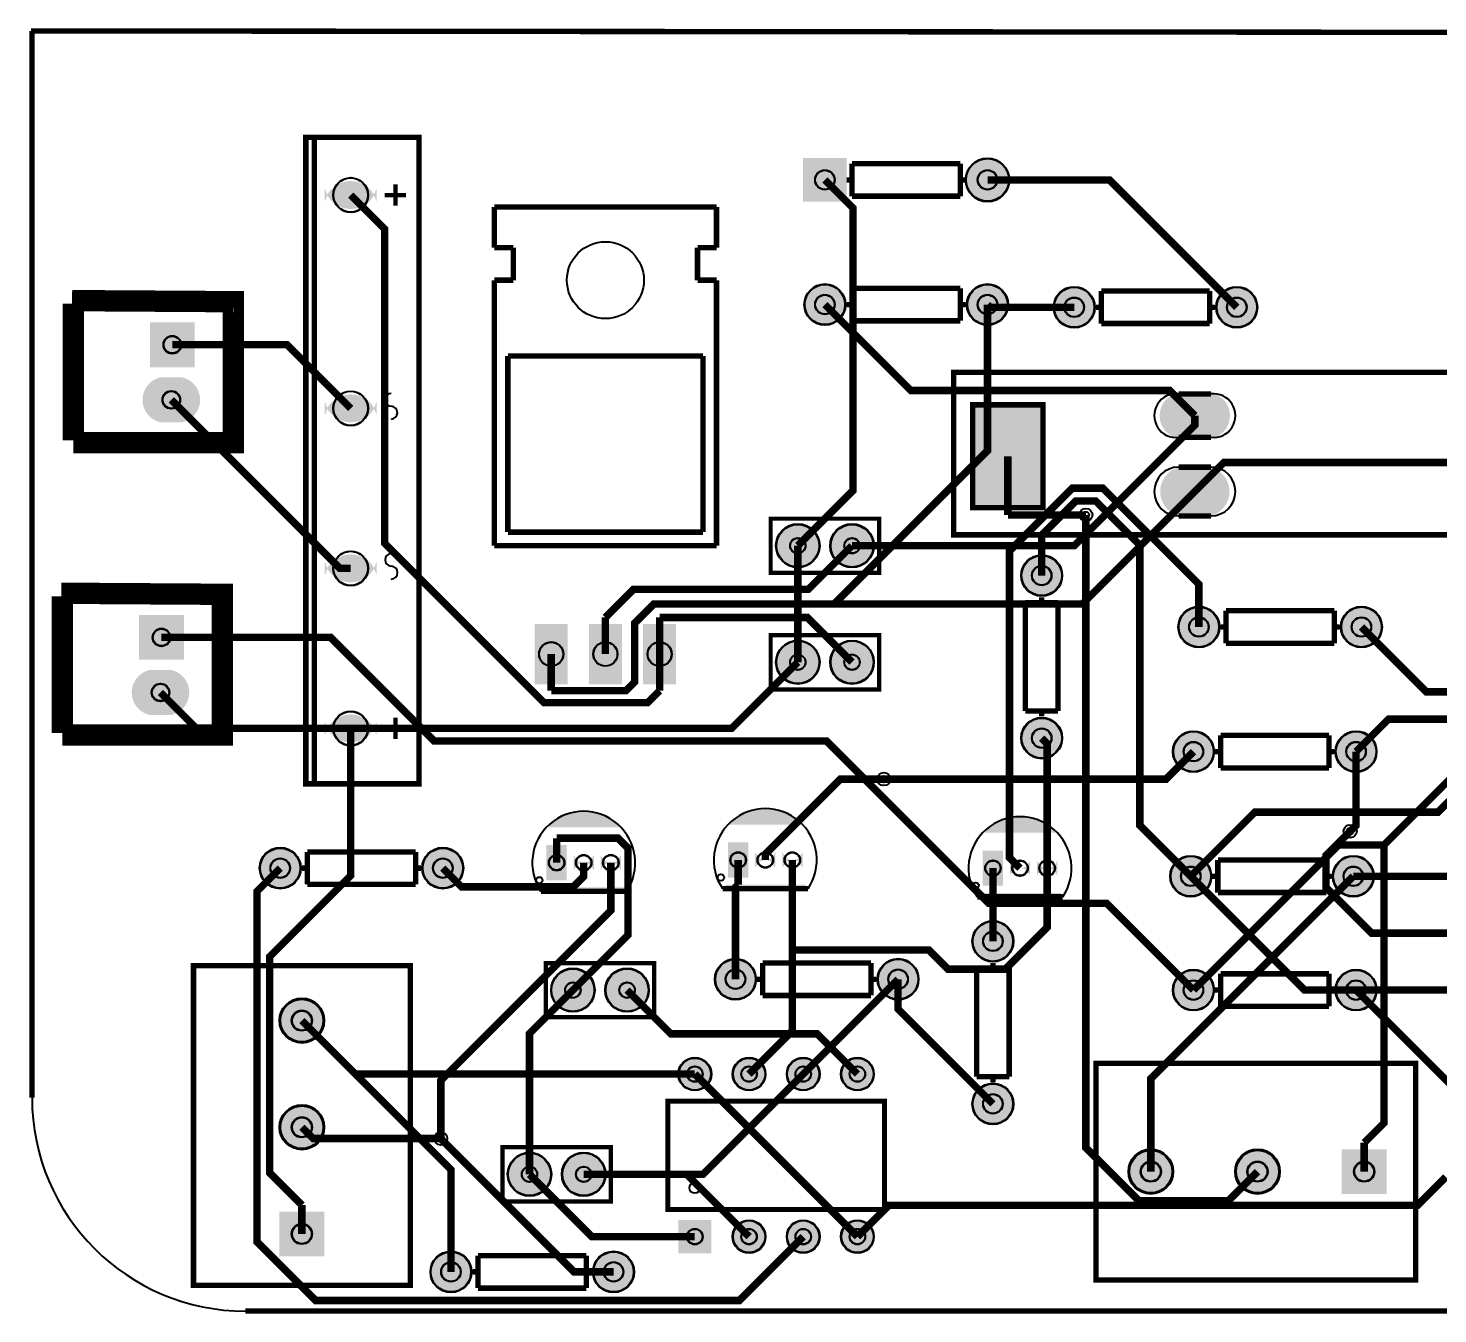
# Model space of a CAD drawing. Header units: millimetres. Extents: x -43 to 82, y -20 to 40.
# Drawn here: x -43.2 to 22.9, y -20.1 to 40.1 of the extents above; entities that cross this region are included whole.
import ezdxf

# ---------------------------------------------------------------- set-up
doc = ezdxf.new("R2010")
doc.units = ezdxf.units.MM
for name, color, linetype, true_color in [('BoardOutLine', 7, 'Continuous', 0xff00ff), ('BottomLayer', 7, 'Continuous', 0x0000ff), ('BottomSolderMaskLayer', 7, 'Continuous', 0xaa00ff), ('Document', 7, 'Continuous', 0xffffff), ('Hole', 7, 'Continuous', 0x222222), ('Multi-Layer', 7, 'Continuous', 0xc0c0c0), ('TopLayer', 7, 'Continuous', 0xff0000), ('TopPasteMaskLayer', 7, 'Continuous', 0x808080), ('TopSilkLayer', 7, 'Continuous', 0xffcc00), ('TopSolderMaskLayer', 7, 'Continuous', 0x800080)]:
    doc.layers.add(name, color=color, linetype=linetype, true_color=true_color)

msp = doc.modelspace()

# ---------------------------------------------------------------- hatches: boundary and pattern name
at = {"layer": 'BottomSolderMaskLayer'}
for points in [[(-4.817, 31.995), (-6.867, 31.995), (-6.867, 34.045), (-4.817, 34.045)], [(0.753, 33.02, 1), (2.803, 33.02, 1)], [(-26.842, 32.618, -0.785398), (-29.292, 32.618), (-29.292, 32.006, -0.785398), (-26.842, 32.006)], [(-6.807, 27.178, 1), (-4.877, 27.178, 1)], [(0.813, 27.178, 1), (2.743, 27.178, 1)], [(4.877, 27.051, 1), (6.807, 27.051, 1)], [(12.497, 27.051, 1), (14.427, 27.051, 1)], [(-35.375, 26.344), (-35.375, 24.243), (-37.477, 24.243), (-37.477, 26.344)], [(-35.947, 23.763, -0.785398), (-35.947, 21.662), (-36.997, 21.662, -0.785398), (-36.997, 23.763)], [(-26.842, 22.618, -0.785398), (-29.292, 22.618), (-29.292, 22.006, -0.785398), (-26.842, 22.006)], [(-8.137, 15.875, 1), (-6.087, 15.875, 1)], [(-5.597, 15.875, 1), (-3.547, 15.875, 1)], [(-26.842, 15.118, -0.785398), (-29.292, 15.118), (-29.292, 14.506, -0.785398), (-26.842, 14.506)], [(3.353, 14.478, 1), (5.283, 14.478, 1)], [(-35.883, 12.628), (-35.883, 10.527), (-37.985, 10.527), (-37.985, 12.628)], [(10.719, 12.065, 1), (12.649, 12.065, 1)], [(18.339, 12.065, 1), (20.269, 12.065, 1)], [(-19.441, 9.384), (-19.441, 12.206), (-17.897, 12.206), (-17.897, 9.384)], [(-16.901, 9.384), (-16.901, 12.206), (-15.357, 12.206), (-15.357, 9.384)], [(-14.361, 9.384), (-14.361, 12.206), (-12.817, 12.206), (-12.817, 9.384)], [(-8.137, 10.414, 1), (-6.087, 10.414, 1)], [(-5.597, 10.414, 1), (-3.547, 10.414, 1)], [(-36.455, 10.047, -0.785398), (-36.455, 7.946), (-37.505, 7.946, -0.785398), (-37.505, 10.047)], [(-26.842, 7.618, -0.785398), (-29.292, 7.618), (-29.292, 7.006, -0.785398), (-26.842, 7.006)], [(3.353, 6.858, 1), (5.283, 6.858, 1)], [(10.465, 6.223, 1), (12.395, 6.223, 1)], [(18.085, 6.223, 1), (20.015, 6.223, 1)], [(-32.334, 0.762, 1), (-30.404, 0.762, 1)], [(-24.714, 0.762, 1), (-22.784, 0.762, 1)], [(-18.89, 1.841), (-17.94, 1.841), (-17.94, 0.191), (-18.89, 0.191)], [(-16.67, 1.377, -0.785398), (-17.62, 1.377), (-17.62, 0.655, -0.785398), (-16.67, 0.655)], [(-15.4, 1.377, -0.785398), (-16.35, 1.377), (-16.35, 0.655, -0.785398), (-15.4, 0.655)], [(-10.381, 1.968), (-9.431, 1.968), (-9.431, 0.318), (-10.381, 0.318)], [(-8.161, 1.504, -0.785398), (-9.111, 1.504), (-9.111, 0.782, -0.785398), (-8.161, 0.782)], [(-6.891, 1.504, -0.785398), (-7.841, 1.504), (-7.841, 0.782, -0.785398), (-6.891, 0.782)], [(1.557, 1.587), (2.507, 1.587), (2.507, -0.063), (1.557, -0.063)], [(10.338, 0.381, 1), (12.268, 0.381, 1)], [(17.958, 0.381, 1), (19.888, 0.381, 1)], [(3.777, 1.123, -0.785398), (2.827, 1.123), (2.827, 0.401, -0.785398), (3.777, 0.401)], [(5.047, 1.123, -0.785398), (4.097, 1.123), (4.097, 0.401, -0.785398), (5.047, 0.401)], [(1.067, -2.667, 1), (2.997, -2.667, 1)], [(-18.678, -4.953, 1), (-16.628, -4.953, 1)], [(-16.138, -4.953, 1), (-14.088, -4.953, 1)], [(-10.998, -4.445, 1), (-9.068, -4.445, 1)], [(-3.378, -4.445, 1), (-1.448, -4.445, 1)], [(10.465, -4.953, 1), (12.395, -4.953, 1)], [(18.085, -4.953, 1), (20.015, -4.953, 1)], [(-31.404, -6.383, 1), (-29.302, -6.383, 1)], [(-12.713, -8.89, 1), (-11.163, -8.89, 1)], [(-10.173, -8.89, 1), (-8.623, -8.89, 1)], [(-7.633, -8.89, 1), (-6.083, -8.89, 1)], [(-5.093, -8.89, 1), (-3.543, -8.89, 1)], [(1.067, -10.287, 1), (2.997, -10.287, 1)], [(-31.404, -11.383, 1), (-29.302, -11.383, 1)], [(8.38, -13.462, 1), (10.482, -13.462, 1)], [(13.38, -13.462, 1), (15.482, -13.462, 1)], [(18.38, -14.513), (18.38, -12.411), (20.482, -12.411), (20.482, -14.513)], [(-20.71, -13.589, 1), (-18.66, -13.589, 1)], [(-18.17, -13.589, 1), (-16.12, -13.589, 1)], [(-31.404, -15.332), (-29.302, -15.332), (-29.302, -17.434), (-31.404, -17.434)], [(-12.713, -15.735), (-11.163, -15.735), (-11.163, -17.285), (-12.713, -17.285)], [(-10.173, -16.51, 1), (-8.623, -16.51, 1)], [(-7.633, -16.51, 1), (-6.083, -16.51, 1)], [(-5.093, -16.51, 1), (-3.543, -16.51, 1)], [(-24.333, -18.161, 1), (-22.403, -18.161, 1)], [(-16.713, -18.161, 1), (-14.783, -18.161, 1)]]:
    msp.add_hatch(color=256, dxfattribs=at).paths.add_polyline_path(points)
at = {"layer": 'Document'}
for points in [[(-15.345, 2.676), (-15.396, 2.726), (-15.449, 2.774), (-15.503, 2.821), (-15.559, 2.866), (-15.615, 2.91), (-15.673, 2.951), (-15.732, 2.992), (-15.793, 3.03), (-15.854, 3.067), (-15.917, 3.102), (-15.98, 3.135), (-16.044, 3.166), (-16.11, 3.195), (-16.176, 3.222), (-16.243, 3.248), (-16.31, 3.271), (-16.378, 3.293), (-16.447, 3.312), (-16.516, 3.33), (-16.586, 3.345), (-16.656, 3.359), (-16.727, 3.37), (-16.798, 3.379), (-16.869, 3.387), (-16.94, 3.392), (-17.012, 3.395), (-17.083, 3.396), (-17.125, 3.396), (-17.187, 3.396), (-17.258, 3.395), (-17.33, 3.392), (-17.401, 3.387), (-17.472, 3.379), (-17.543, 3.37), (-17.614, 3.359), (-17.684, 3.345), (-17.754, 3.33), (-17.823, 3.312), (-17.892, 3.293), (-17.96, 3.271), (-18.028, 3.248), (-18.094, 3.222), (-18.16, 3.195), (-18.226, 3.166), (-18.29, 3.135), (-18.353, 3.102), (-18.416, 3.067), (-18.477, 3.03), (-18.538, 2.992), (-18.597, 2.951), (-18.655, 2.91), (-18.711, 2.866), (-18.767, 2.821), (-18.821, 2.774), (-18.874, 2.726), (-18.925, 2.676)], [(-6.836, 2.803), (-6.887, 2.853), (-6.94, 2.901), (-6.994, 2.948), (-7.05, 2.993), (-7.106, 3.037), (-7.164, 3.078), (-7.223, 3.119), (-7.284, 3.157), (-7.345, 3.194), (-7.408, 3.229), (-7.471, 3.262), (-7.535, 3.293), (-7.601, 3.322), (-7.667, 3.349), (-7.734, 3.375), (-7.801, 3.398), (-7.869, 3.42), (-7.938, 3.439), (-8.007, 3.457), (-8.077, 3.472), (-8.147, 3.486), (-8.218, 3.497), (-8.289, 3.506), (-8.36, 3.514), (-8.431, 3.519), (-8.503, 3.522), (-8.574, 3.523), (-8.616, 3.523), (-8.678, 3.523), (-8.749, 3.522), (-8.821, 3.519), (-8.892, 3.514), (-8.963, 3.506), (-9.034, 3.497), (-9.105, 3.486), (-9.175, 3.472), (-9.245, 3.457), (-9.314, 3.439), (-9.383, 3.42), (-9.451, 3.398), (-9.519, 3.375), (-9.585, 3.349), (-9.651, 3.322), (-9.717, 3.293), (-9.781, 3.262), (-9.844, 3.229), (-9.907, 3.194), (-9.968, 3.157), (-10.029, 3.119), (-10.088, 3.078), (-10.146, 3.037), (-10.202, 2.993), (-10.258, 2.948), (-10.312, 2.901), (-10.365, 2.853), (-10.416, 2.803)], [(5.102, 2.422), (5.051, 2.472), (4.998, 2.52), (4.944, 2.567), (4.888, 2.612), (4.832, 2.656), (4.774, 2.697), (4.715, 2.738), (4.654, 2.776), (4.593, 2.813), (4.53, 2.848), (4.467, 2.881), (4.403, 2.912), (4.337, 2.941), (4.271, 2.968), (4.205, 2.994), (4.137, 3.017), (4.069, 3.039), (4, 3.058), (3.931, 3.076), (3.861, 3.091), (3.791, 3.105), (3.72, 3.116), (3.649, 3.125), (3.578, 3.133), (3.507, 3.138), (3.435, 3.141), (3.364, 3.142), (3.322, 3.142), (3.26, 3.142), (3.189, 3.141), (3.117, 3.138), (3.046, 3.133), (2.975, 3.125), (2.904, 3.116), (2.833, 3.105), (2.763, 3.091), (2.693, 3.076), (2.624, 3.058), (2.555, 3.039), (2.487, 3.017), (2.419, 2.994), (2.353, 2.968), (2.287, 2.941), (2.221, 2.912), (2.157, 2.881), (2.094, 2.848), (2.031, 2.813), (1.97, 2.776), (1.909, 2.738), (1.85, 2.697), (1.792, 2.656), (1.736, 2.612), (1.68, 2.567), (1.626, 2.52), (1.573, 2.472), (1.522, 2.422)], [(-15.245, -0.144), (-19.005, -0.144), (-19.005, -0.424), (-15.245, -0.424)], [(-6.736, -0.017), (-10.496, -0.017), (-10.496, -0.297), (-6.736, -0.297)], [(5.202, -0.398), (1.442, -0.398), (1.442, -0.678), (5.202, -0.678)]]:
    msp.add_hatch(color=256, dxfattribs=at).paths.add_polyline_path(points)
at = {"layer": 'Multi-Layer'}
for points in [[(-4.842, 32.02), (-6.842, 32.02), (-6.842, 34.02), (-4.842, 34.02)], [(0.778, 33.02, 1), (2.778, 33.02, 1)], [(-26.867, 32.612, -0.785398), (-29.267, 32.612), (-29.267, 32.012, -0.785398), (-26.867, 32.012)], [(-6.782, 27.178, 1), (-4.902, 27.178, 1)], [(0.838, 27.178, 1), (2.718, 27.178, 1)], [(4.902, 27.051, 1), (6.782, 27.051, 1)], [(12.522, 27.051, 1), (14.402, 27.051, 1)], [(-35.426, 26.294), (-35.426, 24.294), (-37.426, 24.294), (-37.426, 26.294)], [(-35.972, 23.713, -0.785398), (-35.972, 21.713), (-36.972, 21.713, -0.785398), (-36.972, 23.713)], [(-26.867, 22.612, -0.785398), (-29.267, 22.612), (-29.267, 22.012, -0.785398), (-26.867, 22.012)], [(-8.112, 15.875, 1), (-6.112, 15.875, 1)], [(-5.572, 15.875, 1), (-3.572, 15.875, 1)], [(-26.867, 15.112, -0.785398), (-29.267, 15.112), (-29.267, 14.512, -0.785398), (-26.867, 14.512)], [(3.378, 14.478, 1), (5.258, 14.478, 1)], [(-35.934, 12.577), (-35.934, 10.577), (-37.934, 10.577), (-37.934, 12.577)], [(10.744, 12.065, 1), (12.624, 12.065, 1)], [(18.364, 12.065, 1), (20.244, 12.065, 1)], [(-19.427, 9.43), (-19.427, 12.16), (-17.911, 12.16), (-17.911, 9.43)], [(-16.887, 9.43), (-16.887, 12.16), (-15.371, 12.16), (-15.371, 9.43)], [(-14.347, 9.43), (-14.347, 12.16), (-12.831, 12.16), (-12.831, 9.43)], [(-8.112, 10.414, 1), (-6.112, 10.414, 1)], [(-5.572, 10.414, 1), (-3.572, 10.414, 1)], [(-36.48, 9.997, -0.785398), (-36.48, 7.997), (-37.48, 7.997, -0.785398), (-37.48, 9.997)], [(-26.867, 7.612, -0.785398), (-29.267, 7.612), (-29.267, 7.012, -0.785398), (-26.867, 7.012)], [(3.378, 6.858, 1), (5.258, 6.858, 1)], [(10.49, 6.223, 1), (12.37, 6.223, 1)], [(18.11, 6.223, 1), (19.99, 6.223, 1)], [(-32.309, 0.762, 1), (-30.429, 0.762, 1)], [(-24.689, 0.762, 1), (-22.809, 0.762, 1)], [(-18.865, 1.816), (-17.965, 1.816), (-17.965, 0.216), (-18.865, 0.216)], [(-16.695, 1.366, -0.785398), (-17.595, 1.366), (-17.595, 0.666, -0.785398), (-16.695, 0.666)], [(-15.425, 1.366, -0.785398), (-16.325, 1.366), (-16.325, 0.666, -0.785398), (-15.425, 0.666)], [(-10.356, 1.943), (-9.456, 1.943), (-9.456, 0.343), (-10.356, 0.343)], [(-8.186, 1.493, -0.785398), (-9.086, 1.493), (-9.086, 0.793, -0.785398), (-8.186, 0.793)], [(-6.916, 1.493, -0.785398), (-7.816, 1.493), (-7.816, 0.793, -0.785398), (-6.916, 0.793)], [(1.582, 1.562), (2.482, 1.562), (2.482, -0.038), (1.582, -0.038)], [(3.752, 1.112, -0.785398), (2.852, 1.112), (2.852, 0.412, -0.785398), (3.752, 0.412)], [(5.022, 1.112, -0.785398), (4.122, 1.112), (4.122, 0.412, -0.785398), (5.022, 0.412)], [(10.363, 0.381, 1), (12.243, 0.381, 1)], [(17.983, 0.381, 1), (19.863, 0.381, 1)], [(1.092, -2.667, 1), (2.972, -2.667, 1)], [(-18.653, -4.953, 1), (-16.653, -4.953, 1)], [(-16.113, -4.953, 1), (-14.113, -4.953, 1)], [(-10.973, -4.445, 1), (-9.093, -4.445, 1)], [(-3.353, -4.445, 1), (-1.473, -4.445, 1)], [(10.49, -4.953, 1), (12.37, -4.953, 1)], [(18.11, -4.953, 1), (19.99, -4.953, 1)], [(-31.353, -6.383, 1), (-29.353, -6.383, 1)], [(-12.688, -8.89, 1), (-11.188, -8.89, 1)], [(-10.148, -8.89, 1), (-8.648, -8.89, 1)], [(-7.608, -8.89, 1), (-6.108, -8.89, 1)], [(-5.068, -8.89, 1), (-3.568, -8.89, 1)], [(1.092, -10.287, 1), (2.972, -10.287, 1)], [(-31.353, -11.383, 1), (-29.353, -11.383, 1)], [(8.431, -13.462, 1), (10.431, -13.462, 1)], [(13.431, -13.462, 1), (15.431, -13.462, 1)], [(18.431, -14.462), (18.431, -12.462), (20.431, -12.462), (20.431, -14.462)], [(-20.685, -13.589, 1), (-18.685, -13.589, 1)], [(-18.145, -13.589, 1), (-16.145, -13.589, 1)], [(-31.353, -15.383), (-29.353, -15.383), (-29.353, -17.383), (-31.353, -17.383)], [(-12.688, -15.76), (-11.188, -15.76), (-11.188, -17.26), (-12.688, -17.26)], [(-10.148, -16.51, 1), (-8.648, -16.51, 1)], [(-7.608, -16.51, 1), (-6.108, -16.51, 1)], [(-5.068, -16.51, 1), (-3.568, -16.51, 1)], [(-24.308, -18.161, 1), (-22.428, -18.161, 1)], [(-16.688, -18.161, 1), (-14.808, -18.161, 1)]]:
    msp.add_hatch(color=256, dxfattribs=at).paths.add_polyline_path(points)
at = {"layer": 'TopLayer'}
for points in [[(1.131, 22.466), (4.331, 22.466), (4.331, 17.666), (1.131, 17.666)], [(10.694, 20.971, -0.785398), (10.694, 22.971), (12.294, 22.971, -0.785398), (12.294, 20.971)], [(10.794, 17.315, -0.785398), (10.794, 19.515), (12.194, 19.515, -0.785398), (12.194, 17.315)]]:
    msp.add_hatch(color=256, dxfattribs=at).paths.add_polyline_path(points)
at = {"layer": 'TopPasteMaskLayer'}
for points in [[(1.131, 22.466), (4.331, 22.466), (4.331, 17.666), (1.131, 17.666)], [(10.694, 20.971, -0.785398), (10.694, 22.971), (12.294, 22.971, -0.785398), (12.294, 20.971)], [(10.794, 17.315, -0.785398), (10.794, 19.515), (12.194, 19.515, -0.785398), (12.194, 17.315)]]:
    msp.add_hatch(color=256, dxfattribs=at).paths.add_polyline_path(points)
at = {"layer": 'TopSolderMaskLayer'}
for points in [[(-4.817, 31.995), (-6.867, 31.995), (-6.867, 34.045), (-4.817, 34.045)], [(0.753, 33.02, 1), (2.803, 33.02, 1)], [(-26.842, 32.618, -0.785398), (-29.292, 32.618), (-29.292, 32.006, -0.785398), (-26.842, 32.006)], [(-6.807, 27.178, 1), (-4.877, 27.178, 1)], [(0.813, 27.178, 1), (2.743, 27.178, 1)], [(4.877, 27.051, 1), (6.807, 27.051, 1)], [(12.497, 27.051, 1), (14.427, 27.051, 1)], [(-35.375, 26.344), (-35.375, 24.243), (-37.477, 24.243), (-37.477, 26.344)], [(-35.947, 23.763, -0.785398), (-35.947, 21.662), (-36.997, 21.662, -0.785398), (-36.997, 23.763)], [(-26.842, 22.618, -0.785398), (-29.292, 22.618), (-29.292, 22.006, -0.785398), (-26.842, 22.006)], [(1.08, 22.517), (4.381, 22.517), (4.381, 17.615), (1.08, 17.615)], [(10.671, 20.92, -0.785398), (10.671, 23.022), (12.316, 23.022, -0.785398), (12.316, 20.92)], [(10.774, 17.264, -0.785398), (10.774, 19.566), (12.213, 19.566, -0.785398), (12.213, 17.264)], [(-8.137, 15.875, 1), (-6.087, 15.875, 1)], [(-5.597, 15.875, 1), (-3.547, 15.875, 1)], [(-26.842, 15.118, -0.785398), (-29.292, 15.118), (-29.292, 14.506, -0.785398), (-26.842, 14.506)], [(3.353, 14.478, 1), (5.283, 14.478, 1)], [(-35.883, 12.628), (-35.883, 10.527), (-37.985, 10.527), (-37.985, 12.628)], [(10.719, 12.065, 1), (12.649, 12.065, 1)], [(18.339, 12.065, 1), (20.269, 12.065, 1)], [(-19.441, 9.384), (-19.441, 12.206), (-17.897, 12.206), (-17.897, 9.384)], [(-16.901, 9.384), (-16.901, 12.206), (-15.357, 12.206), (-15.357, 9.384)], [(-14.361, 9.384), (-14.361, 12.206), (-12.817, 12.206), (-12.817, 9.384)], [(-8.137, 10.414, 1), (-6.087, 10.414, 1)], [(-5.597, 10.414, 1), (-3.547, 10.414, 1)], [(-36.455, 10.047, -0.785398), (-36.455, 7.946), (-37.505, 7.946, -0.785398), (-37.505, 10.047)], [(-26.842, 7.618, -0.785398), (-29.292, 7.618), (-29.292, 7.006, -0.785398), (-26.842, 7.006)], [(3.353, 6.858, 1), (5.283, 6.858, 1)], [(10.465, 6.223, 1), (12.395, 6.223, 1)], [(18.085, 6.223, 1), (20.015, 6.223, 1)], [(-32.334, 0.762, 1), (-30.404, 0.762, 1)], [(-24.714, 0.762, 1), (-22.784, 0.762, 1)], [(-18.89, 1.841), (-17.94, 1.841), (-17.94, 0.191), (-18.89, 0.191)], [(-16.67, 1.377, -0.785398), (-17.62, 1.377), (-17.62, 0.655, -0.785398), (-16.67, 0.655)], [(-15.4, 1.377, -0.785398), (-16.35, 1.377), (-16.35, 0.655, -0.785398), (-15.4, 0.655)], [(-10.381, 1.968), (-9.431, 1.968), (-9.431, 0.318), (-10.381, 0.318)], [(-8.161, 1.504, -0.785398), (-9.111, 1.504), (-9.111, 0.782, -0.785398), (-8.161, 0.782)], [(-6.891, 1.504, -0.785398), (-7.841, 1.504), (-7.841, 0.782, -0.785398), (-6.891, 0.782)], [(1.557, 1.587), (2.507, 1.587), (2.507, -0.063), (1.557, -0.063)], [(10.338, 0.381, 1), (12.268, 0.381, 1)], [(17.958, 0.381, 1), (19.888, 0.381, 1)], [(3.777, 1.123, -0.785398), (2.827, 1.123), (2.827, 0.401, -0.785398), (3.777, 0.401)], [(5.047, 1.123, -0.785398), (4.097, 1.123), (4.097, 0.401, -0.785398), (5.047, 0.401)], [(1.067, -2.667, 1), (2.997, -2.667, 1)], [(-18.678, -4.953, 1), (-16.628, -4.953, 1)], [(-16.138, -4.953, 1), (-14.088, -4.953, 1)], [(-10.998, -4.445, 1), (-9.068, -4.445, 1)], [(-3.378, -4.445, 1), (-1.448, -4.445, 1)], [(10.465, -4.953, 1), (12.395, -4.953, 1)], [(18.085, -4.953, 1), (20.015, -4.953, 1)], [(-31.404, -6.383, 1), (-29.302, -6.383, 1)], [(-12.713, -8.89, 1), (-11.163, -8.89, 1)], [(-10.173, -8.89, 1), (-8.623, -8.89, 1)], [(-7.633, -8.89, 1), (-6.083, -8.89, 1)], [(-5.093, -8.89, 1), (-3.543, -8.89, 1)], [(1.067, -10.287, 1), (2.997, -10.287, 1)], [(-31.404, -11.383, 1), (-29.302, -11.383, 1)], [(8.38, -13.462, 1), (10.482, -13.462, 1)], [(13.38, -13.462, 1), (15.482, -13.462, 1)], [(18.38, -14.513), (18.38, -12.411), (20.482, -12.411), (20.482, -14.513)], [(-20.71, -13.589, 1), (-18.66, -13.589, 1)], [(-18.17, -13.589, 1), (-16.12, -13.589, 1)], [(-31.404, -15.332), (-29.302, -15.332), (-29.302, -17.434), (-31.404, -17.434)], [(-12.713, -15.735), (-11.163, -15.735), (-11.163, -17.285), (-12.713, -17.285)], [(-10.173, -16.51, 1), (-8.623, -16.51, 1)], [(-7.633, -16.51, 1), (-6.083, -16.51, 1)], [(-5.093, -16.51, 1), (-3.543, -16.51, 1)], [(-24.333, -18.161, 1), (-22.403, -18.161, 1)], [(-16.713, -18.161, 1), (-14.783, -18.161, 1)]]:
    msp.add_hatch(color=256, dxfattribs=at).paths.add_polyline_path(points)

# ---------------------------------------------------------------- linework, layer by layer
at = {"layer": 'BoardOutLine', "const_width": 0.254}
for points in [[(-43.053, 40.005), (82.042, 39.878)], [(-43, -10), (-43, 40)], [(72, -20), (-33, -20)]]:
    msp.add_lwpolyline(points, dxfattribs=at)
at = {"layer": 'BoardOutLine'}
msp.add_arc((-33, -10), 10, 180, 270, dxfattribs=at)
at = {"layer": 'BottomLayer', "const_width": 0.35}
for points in [[(-5.842, 33.02), (-4.521, 31.7), (-4.521, 18.466), (-7.112, 15.875)], [(13.462, 27.051), (7.493, 33.02), (1.778, 33.02)], [(-28.067, 32.312), (-26.478, 30.723), (-26.478, 15.989), (-19.005, 8.515), (-14.153, 8.515), (-13.589, 9.079)], [(-18.669, 9.079), (-15.166, 9.079), (-14.756, 9.489), (-14.756, 12.251), (-13.862, 13.145), (-5.41, 13.145), (1.778, 20.333), (1.778, 27.178)], [(-36.472, 22.713), (-28.571, 14.812), (-28.067, 14.812)], [(20.362, 1.85), (25.108, 6.595), (25.108, 21.717)], [(11.684, 12.065), (11.684, 14.071), (7.18, 18.575), (5.757, 18.575), (2.811, 15.629), (2.811, 1.253), (3.302, 0.762)], [(4.318, 14.478), (4.318, 16.372), (5.915, 17.969), (6.847, 17.969), (8.918, 15.898), (8.918, 2.766), (11.303, 0.381)], [(14.431, -13.462), (13.059, -14.834), (8.885, -14.834), (6.389, -12.338), (6.389, 17.315)], [(-16.129, 12.511), (-14.809, 13.831), (-6.616, 13.831), (-4.572, 15.875)], [(-16.129, 10.795), (-16.129, 12.511)], [(-13.589, 12.511), (-6.669, 12.511), (-4.572, 10.414)], [(-13.589, 10.795), (-13.589, 12.511)], [(-7.112, 10.414), (-10.214, 7.312), (-28.067, 7.312)], [(-18.669, 10.795), (-18.669, 9.079)], [(-13.589, 10.795), (-13.589, 9.079)], [(-30.353, -15.032), (-31.866, -13.519), (-31.866, -3.391), (-28.067, 0.408), (-28.067, 7.312)], [(4.572, 0.762), (4.572, 6.604), (4.318, 6.858)], [(19.05, 6.223), (19.05, 2.766), (18.774, 2.489)], [(-3.08, 4.935), (-5.118, 4.935), (-8.636, 1.417), (-8.636, 1.143)], [(-18.415, 1.016), (-18.415, 2.167)], [(-18.415, 2.167), (-15.54, 2.167), (-15.07, 1.697), (-15.07, -2.37), (-17.653, -4.953)], [(11.43, -4.953), (18.233, 1.85), (20.362, 1.85)], [(19.431, -12.111), (20.362, -11.18), (20.362, 1.85)], [(-6.858, -16.51), (-9.848, -19.5), (-29.715, -19.5), (-32.453, -16.762), (-32.453, -0.322), (-31.369, 0.762)], [(-15.875, 1.016), (-15.875, -1.224), (-23.844, -9.193), (-23.844, -11.911)], [(-23.749, 0.762), (-22.874, -0.113), (-17.636, -0.113), (-17.145, 0.378), (-17.145, 1.016)], [(-9.906, 1.143), (-9.906, -0.008)], [(-7.366, -3.076), (-7.366, 1.143)], [(-7.366, -3.076), (-0.969, -3.076), (-0.074, -3.972), (2.616, -3.972), (4.572, -2.015), (4.572, 0.762)], [(2.032, -2.667), (2.032, 0.762)], [(-10.033, -4.445), (-10.033, -0.135), (-9.906, -0.008)], [(9.431, -13.462), (9.431, -9.111), (18.923, 0.381)], [(-9.398, -8.89), (-7.366, -6.858), (-7.366, -3.076)], [(-6.858, -8.89), (-2.413, -4.445)], [(2.032, -10.287), (-2.413, -5.842), (-2.413, -4.445)], [(-17.653, -4.953), (-19.685, -6.985), (-19.685, -13.589)], [(-30.353, -6.383), (-23.368, -13.368), (-23.368, -18.161)], [(-4.318, -16.51), (-11.938, -8.89)], [(19.431, -13.462), (19.431, -12.111)], [(-9.398, -16.51), (-12.319, -13.589), (-17.145, -13.589)], [(-30.353, -16.383), (-30.353, -15.032)]]:
    msp.add_lwpolyline(points, dxfattribs=at)
at = {"layer": 'BottomSolderMaskLayer'}
for centre, radius in [((1.778, 33.02), 1.025), ((-28.067, 32.312), 0.814), ((-5.842, 33.02), 0.461), ((1.778, 33.02), 0.461), ((-5.842, 27.178), 0.965), ((1.778, 27.178), 0.965), ((5.842, 27.051), 0.965), ((13.462, 27.051), 0.965), ((-5.842, 27.178), 0.462), ((1.778, 27.178), 0.462), ((5.842, 27.051), 0.462), ((13.462, 27.051), 0.462), ((-36.426, 25.294), 0.42), ((-36.472, 22.713), 0.42), ((-28.067, 22.312), 0.814), ((-7.112, 15.875), 1.025), ((-4.572, 15.875), 1.025), ((-7.112, 15.875), 0.365), ((-4.572, 15.875), 0.365), ((-28.067, 14.812), 0.814), ((4.318, 14.478), 0.965), ((4.318, 14.478), 0.462), ((11.684, 12.065), 0.965), ((19.304, 12.065), 0.965), ((-36.934, 11.577), 0.42), ((11.684, 12.065), 0.462), ((19.304, 12.065), 0.462), ((-18.669, 10.795), 0.569), ((-16.129, 10.795), 0.569), ((-13.589, 10.795), 0.569), ((-7.112, 10.414), 1.025), ((-4.572, 10.414), 1.025), ((-7.112, 10.414), 0.365), ((-4.572, 10.414), 0.365), ((-36.98, 8.997), 0.42), ((-28.067, 7.312), 0.814), ((4.318, 6.858), 0.965), ((4.318, 6.858), 0.462), ((11.43, 6.223), 0.965), ((11.43, 6.223), 0.462), ((19.05, 6.223), 0.965), ((19.05, 6.223), 0.462), ((-31.369, 0.762), 0.965), ((-23.749, 0.762), 0.965), ((-18.415, 1.016), 0.37), ((-17.145, 1.016), 0.37), ((-15.875, 1.016), 0.37), ((-9.906, 1.143), 0.37), ((-8.636, 1.143), 0.37), ((-7.366, 1.143), 0.37), ((11.303, 0.381), 0.965), ((18.923, 0.381), 0.965), ((-31.369, 0.762), 0.462), ((-23.749, 0.762), 0.462), ((2.032, 0.762), 0.37), ((3.302, 0.762), 0.37), ((4.572, 0.762), 0.37), ((11.303, 0.381), 0.462), ((18.923, 0.381), 0.462), ((2.032, -2.667), 0.965), ((2.032, -2.667), 0.462), ((-17.653, -4.953), 1.025), ((-15.113, -4.953), 1.025), ((-10.033, -4.445), 0.965), ((-2.413, -4.445), 0.965), ((-17.653, -4.953), 0.365), ((-15.113, -4.953), 0.365), ((-10.033, -4.445), 0.462), ((-2.413, -4.445), 0.462), ((11.43, -4.953), 0.965), ((11.43, -4.953), 0.462), ((19.05, -4.953), 0.965), ((19.05, -4.953), 0.462), ((-30.353, -6.383), 1.051), ((-30.353, -6.383), 0.48), ((-11.938, -8.89), 0.775), ((-11.938, -8.89), 0.368), ((-9.398, -8.89), 0.775), ((-9.398, -8.89), 0.368), ((-6.858, -8.89), 0.775), ((-6.858, -8.89), 0.368), ((-4.318, -8.89), 0.775), ((-4.318, -8.89), 0.368), ((2.032, -10.287), 0.965), ((2.032, -10.287), 0.462), ((-30.353, -11.383), 1.051), ((-30.353, -11.383), 0.48), ((9.431, -13.462), 1.051), ((14.431, -13.462), 1.051), ((-19.685, -13.589), 1.025), ((-17.145, -13.589), 1.025), ((9.431, -13.462), 0.48), ((14.431, -13.462), 0.48), ((19.431, -13.462), 0.48), ((-19.685, -13.589), 0.365), ((-17.145, -13.589), 0.365), ((-9.398, -16.51), 0.775), ((-6.858, -16.51), 0.775), ((-4.318, -16.51), 0.775), ((-30.353, -16.383), 0.48), ((-11.938, -16.51), 0.368), ((-9.398, -16.51), 0.368), ((-6.858, -16.51), 0.368), ((-4.318, -16.51), 0.368), ((-23.368, -18.161), 0.965), ((-23.368, -18.161), 0.462), ((-15.748, -18.161), 0.965), ((-15.748, -18.161), 0.462)]:
    msp.add_circle(centre, radius, dxfattribs=at)
at = {"layer": 'Document'}
for centre in [(-19.225, 0.196), (-10.716, 0.323), (1.222, -0.058)]:
    msp.add_circle(centre, 0.15, dxfattribs=at)
at = {"layer": 'Hole'}
for centre in [(6.389, 17.315), (-3.08, 4.935), (18.774, 2.489), (-23.844, -11.911)]:
    msp.add_circle(centre, 0.153, dxfattribs=at)
at = {"layer": 'Multi-Layer'}
for centre, radius in [((1.778, 33.02), 1), ((-28.067, 32.312), 0.8), ((-5.842, 33.02), 0.45), ((1.778, 33.02), 0.45), ((-5.842, 27.178), 0.94), ((1.778, 27.178), 0.94), ((5.842, 27.051), 0.94), ((13.462, 27.051), 0.94), ((-5.842, 27.178), 0.45), ((1.778, 27.178), 0.45), ((5.842, 27.051), 0.45), ((13.462, 27.051), 0.45), ((-36.426, 25.294), 0.4), ((-36.472, 22.713), 0.4), ((-28.067, 22.312), 0.8), ((6.389, 17.315), 0.305), ((-7.112, 15.875), 1), ((-4.572, 15.875), 1), ((-7.112, 15.875), 0.356), ((-4.572, 15.875), 0.356), ((-28.067, 14.812), 0.8), ((4.318, 14.478), 0.94), ((4.318, 14.478), 0.45), ((11.684, 12.065), 0.94), ((19.304, 12.065), 0.94), ((-36.934, 11.577), 0.4), ((11.684, 12.065), 0.45), ((19.304, 12.065), 0.45), ((-18.669, 10.795), 0.559), ((-16.129, 10.795), 0.559), ((-13.589, 10.795), 0.559), ((-7.112, 10.414), 1), ((-4.572, 10.414), 1), ((-7.112, 10.414), 0.356), ((-4.572, 10.414), 0.356), ((-36.98, 8.997), 0.4), ((-28.067, 7.312), 0.8), ((4.318, 6.858), 0.94), ((4.318, 6.858), 0.45), ((11.43, 6.223), 0.94), ((11.43, 6.223), 0.45), ((19.05, 6.223), 0.94), ((19.05, 6.223), 0.45), ((-3.08, 4.935), 0.305), ((18.774, 2.489), 0.305), ((-31.369, 0.762), 0.94), ((-23.749, 0.762), 0.94), ((-18.415, 1.016), 0.35), ((-17.145, 1.016), 0.35), ((-15.875, 1.016), 0.35), ((-9.906, 1.143), 0.35), ((-8.636, 1.143), 0.35), ((-7.366, 1.143), 0.35), ((-31.369, 0.762), 0.45), ((-23.749, 0.762), 0.45), ((2.032, 0.762), 0.35), ((3.302, 0.762), 0.35), ((4.572, 0.762), 0.35), ((11.303, 0.381), 0.94), ((11.303, 0.381), 0.45), ((18.923, 0.381), 0.94), ((18.923, 0.381), 0.45), ((2.032, -2.667), 0.94), ((2.032, -2.667), 0.45), ((-17.653, -4.953), 1), ((-15.113, -4.953), 1), ((-10.033, -4.445), 0.94), ((-2.413, -4.445), 0.94), ((-17.653, -4.953), 0.356), ((-15.113, -4.953), 0.356), ((-10.033, -4.445), 0.45), ((-2.413, -4.445), 0.45), ((11.43, -4.953), 0.94), ((11.43, -4.953), 0.45), ((19.05, -4.953), 0.94), ((19.05, -4.953), 0.45), ((-30.353, -6.383), 1), ((-30.353, -6.383), 0.457), ((-11.938, -8.89), 0.75), ((-11.938, -8.89), 0.356), ((-9.398, -8.89), 0.75), ((-9.398, -8.89), 0.356), ((-6.858, -8.89), 0.75), ((-6.858, -8.89), 0.356), ((-4.318, -8.89), 0.75), ((-4.318, -8.89), 0.356), ((2.032, -10.287), 0.94), ((2.032, -10.287), 0.45), ((-30.353, -11.383), 1), ((-30.353, -11.383), 0.457), ((-23.844, -11.911), 0.305), ((9.431, -13.462), 1), ((14.431, -13.462), 1), ((-19.685, -13.589), 1), ((-17.145, -13.589), 1), ((9.431, -13.462), 0.457), ((14.431, -13.462), 0.457), ((19.431, -13.462), 0.457), ((-19.685, -13.589), 0.356), ((-17.145, -13.589), 0.356), ((-9.398, -16.51), 0.75), ((-6.858, -16.51), 0.75), ((-4.318, -16.51), 0.75), ((-30.353, -16.383), 0.457), ((-11.938, -16.51), 0.356), ((-9.398, -16.51), 0.356), ((-6.858, -16.51), 0.356), ((-4.318, -16.51), 0.356), ((-23.368, -18.161), 0.94), ((-23.368, -18.161), 0.45), ((-15.748, -18.161), 0.94), ((-15.748, -18.161), 0.45)]:
    msp.add_circle(centre, radius, dxfattribs=at)
at = {"layer": 'TopLayer', "const_width": 0.35}
for points in [[(-5.842, 27.178), (-1.815, 23.151), (10.314, 23.151), (11.494, 21.971)], [(5.842, 27.051), (1.905, 27.051), (1.778, 27.178)], [(-36.426, 25.294), (-31.049, 25.294), (-28.067, 22.312)], [(-4.572, 15.875), (5.845, 15.875), (11.494, 21.524), (11.494, 21.971)], [(2.731, 20.066), (2.731, 17.315)], [(11.494, 18.415), (12.855, 19.776), (32.512, 19.776)], [(-7.112, 13.145), (6.223, 13.145), (11.494, 18.415)], [(2.731, 17.315), (6.389, 17.315)], [(-7.112, 13.145), (-7.112, 15.875)], [(-7.112, 10.414), (-7.112, 13.145)], [(19.304, 12.065), (22.346, 9.023), (33.955, 9.023)], [(-36.934, 11.578), (-29.015, 11.578), (-24.155, 6.718), (-5.768, 6.718), (1.838, -0.888), (7.365, -0.888), (11.43, -4.953)], [(-28.067, 7.312), (-35.295, 7.312), (-36.98, 8.997)], [(26.618, 7.112), (22.893, 3.387), (14.309, 3.387), (11.303, 0.381)], [(19.05, 6.223), (20.574, 7.747), (32.183, 7.747), (32.818, 7.112)], [(11.43, 6.223), (10.142, 4.935), (-3.08, 4.935)], [(26.591, -2.286), (19.784, -2.286), (17.643, -0.145), (17.643, 1.359), (18.774, 2.489)], [(11.303, 0.381), (16.637, -4.953), (19.05, -4.953)], [(18.923, 0.381), (25.533, 0.381)], [(19.05, -4.953), (25.194, -4.953), (26.591, -3.556)], [(-4.318, -8.89), (-6.203, -7.005), (-13.061, -7.005), (-15.113, -4.953)], [(24.012, -13.716), (24.012, -9.915), (19.05, -4.953)], [(-11.938, -8.89), (-27.846, -8.89), (-30.353, -6.383)], [(-6.858, -8.89), (-11.557, -13.589), (-17.145, -13.589)], [(-30.353, -11.383), (-29.825, -11.911), (-23.844, -11.911)], [(-23.844, -11.911), (-17.594, -18.161), (-15.748, -18.161)], [(-11.938, -16.51), (-16.764, -16.51), (-19.685, -13.589)], [(-4.318, -16.51), (-2.854, -15.046), (21.928, -15.046), (23.258, -13.716)]]:
    msp.add_lwpolyline(points, dxfattribs=at)
at = {"layer": 'TopSilkLayer'}
for points, const_width in [([(-24.867, 4.712), (-30.167, 4.712), (-30.167, 35.012), (-24.867, 35.012), (-24.867, 4.712)], 0.254), ([(0.191, 24.003), (35.243, 24.003), (35.243, 16.383), (0.191, 16.383), (0.191, 24.003)], 0.254), ([(1.08, 22.479), (4.382, 22.479), (4.382, 17.653), (1.08, 17.653), (1.08, 22.479)], 0.254), ([(-3.305, 17.142), (-8.385, 17.142), (-8.385, 14.602), (-3.305, 14.602), (-3.305, 17.142)], 0.201), ([(-3.305, 11.681), (-8.385, 11.681), (-8.385, 9.141), (-3.305, 9.141), (-3.305, 11.681)], 0.201), ([(-35.433, -3.81), (-25.273, -3.81), (-25.273, -18.796), (-35.433, -18.796), (-35.433, -3.81)], 0.254), ([(-13.846, -3.686), (-18.926, -3.686), (-18.926, -6.226), (-13.846, -6.226), (-13.846, -3.686)], 0.201), ([(6.858, -18.542), (6.858, -8.382), (21.844, -8.382), (21.844, -18.542), (6.858, -18.542)], 0.254), ([(-13.208, -15.24), (-3.048, -15.24), (-3.048, -10.16), (-13.208, -10.16), (-13.208, -15.24)], 0.229), ([(-15.878, -12.322), (-20.958, -12.322), (-20.958, -14.862), (-15.878, -14.862), (-15.878, -12.322)], 0.201)]:
    msp.add_lwpolyline(points, close=True, dxfattribs=dict(at, const_width=const_width))
for points, const_width in [([(-29.767, 4.712), (-29.767, 35.012)], 0.254), ([(-4.572, 33.02), (-4.572, 33.782)], 0.254), ([(-4.572, 33.782), (0.508, 33.782)], 0.254), ([(0.508, 33.782), (0.508, 33.02)], 0.254), ([(-4.572, 33.02), (-4.826, 33.02)], 0.254), ([(-4.572, 32.258), (-4.572, 33.02)], 0.254), ([(0.508, 33.02), (0.508, 32.258)], 0.254), ([(0.508, 33.02), (0.762, 33.02)], 0.254), ([(-26.467, 32.312), (-25.467, 32.312)], 0.203), ([(-25.967, 31.812), (-25.967, 32.812)], 0.203), ([(0.508, 32.258), (-4.572, 32.258)], 0.254), ([(-10.922, 31.75), (-21.336, 31.75)], 0.254), ([(-21.336, 29.845), (-21.336, 31.75)], 0.254), ([(-10.922, 29.845), (-10.922, 31.75)], 0.254), ([(-20.447, 29.845), (-21.336, 29.845)], 0.254), ([(-20.447, 28.321), (-20.447, 29.845)], 0.254), ([(-11.811, 28.321), (-11.811, 29.845)], 0.254), ([(-11.811, 29.845), (-10.922, 29.845)], 0.254), ([(-21.336, 15.875), (-21.336, 28.321)], 0.254), ([(-21.336, 28.321), (-20.447, 28.321)], 0.254), ([(-10.922, 28.321), (-11.811, 28.321)], 0.254), ([(-10.922, 15.875), (-10.922, 28.321)], 0.254), ([(-33.572, 27.313), (-41.122, 27.363)], 1), ([(-33.572, 27.313), (-33.571, 27.313), (-33.571, 20.711), (-41.072, 20.711), (-41.072, 20.711)], 1), ([(-4.572, 27.94), (0.508, 27.94)], 0.254), ([(-4.572, 27.178), (-4.572, 27.94)], 0.254), ([(0.508, 27.94), (0.508, 27.178)], 0.254), ([(7.112, 27.813), (12.192, 27.813)], 0.254), ([(7.112, 27.051), (7.112, 27.813)], 0.254), ([(12.192, 27.813), (12.192, 27.051)], 0.254), ([(-41.072, 27.213), (-41.072, 20.813)], 1), ([(-4.572, 27.178), (-4.826, 27.178)], 0.254), ([(-4.572, 26.416), (-4.572, 27.178)], 0.254), ([(0.508, 27.178), (0.508, 26.416)], 0.254), ([(0.508, 27.178), (0.762, 27.178)], 0.254), ([(7.112, 27.051), (6.858, 27.051)], 0.254), ([(7.112, 26.289), (7.112, 27.051)], 0.254), ([(12.192, 27.051), (12.192, 26.289)], 0.254), ([(12.192, 27.051), (12.446, 27.051)], 0.254), ([(0.508, 26.416), (-4.572, 26.416)], 0.254), ([(12.192, 26.289), (7.112, 26.289)], 0.254), ([(-11.557, 24.765), (-20.701, 24.765)], 0.254), ([(-20.701, 16.51), (-20.701, 24.765)], 0.254), ([(-11.557, 24.765), (-11.557, 16.51)], 0.254), ([(10.732, 22.987), (12.256, 22.987)], 0.254), ([(10.732, 20.955), (12.256, 20.955)], 0.254), ([(10.732, 19.558), (12.256, 19.558)], 0.254), ([(10.732, 17.272), (12.256, 17.272)], 0.254), ([(-20.701, 16.51), (-11.557, 16.51)], 0.254), ([(-21.336, 15.875), (-10.922, 15.875)], 0.254), ([(-34.08, 13.597), (-41.63, 13.647)], 1), ([(-34.08, 13.597), (-34.079, 13.597), (-34.079, 6.995), (-41.58, 6.995), (-41.58, 6.995)], 1), ([(-41.58, 13.497), (-41.58, 7.097)], 1), ([(3.556, 8.128), (3.556, 13.208)], 0.254), ([(3.556, 13.208), (4.318, 13.208)], 0.254), ([(4.318, 13.208), (4.318, 13.462)], 0.254), ([(4.318, 13.208), (5.08, 13.208)], 0.254), ([(5.08, 13.208), (5.08, 8.128)], 0.254), ([(12.954, 12.065), (12.954, 12.827)], 0.254), ([(12.954, 12.827), (18.034, 12.827)], 0.254), ([(18.034, 12.827), (18.034, 12.065)], 0.254), ([(12.954, 12.065), (12.7, 12.065)], 0.254), ([(12.954, 11.303), (12.954, 12.065)], 0.254), ([(18.034, 12.065), (18.034, 11.303)], 0.254), ([(18.034, 12.065), (18.288, 12.065)], 0.254), ([(18.034, 11.303), (12.954, 11.303)], 0.254), ([(4.318, 8.128), (3.556, 8.128)], 0.254), ([(5.08, 8.128), (4.318, 8.128)], 0.254), ([(4.318, 8.128), (4.318, 7.874)], 0.254), ([(-25.967, 6.812), (-25.967, 7.812)], 0.203), ([(12.7, 6.223), (12.7, 6.985)], 0.254), ([(12.7, 6.985), (17.78, 6.985)], 0.254), ([(17.78, 6.985), (17.78, 6.223)], 0.254), ([(12.7, 6.223), (12.446, 6.223)], 0.254), ([(12.7, 5.461), (12.7, 6.223)], 0.254), ([(17.78, 6.223), (17.78, 5.461)], 0.254), ([(17.78, 6.223), (18.034, 6.223)], 0.254), ([(17.78, 5.461), (12.7, 5.461)], 0.254), ([(-30.099, 1.524), (-25.019, 1.524)], 0.254), ([(-30.099, 0.762), (-30.099, 1.524)], 0.254), ([(-25.019, 1.524), (-25.019, 0.762)], 0.254), ([(-30.099, 0.762), (-30.353, 0.762)], 0.254), ([(-30.099, 0), (-30.099, 0.762)], 0.254), ([(-25.019, 0.762), (-25.019, 0)], 0.254), ([(-25.019, 0.762), (-24.765, 0.762)], 0.254), ([(12.573, 1.143), (17.653, 1.143)], 0.254), ([(12.573, 0.381), (12.573, 1.143)], 0.254), ([(17.653, 1.143), (17.653, 0.381)], 0.254), ([(-25.019, 0), (-30.099, 0)], 0.254), ([(12.573, 0.381), (12.319, 0.381)], 0.254), ([(12.573, -0.381), (12.573, 0.381)], 0.254), ([(17.653, 0.381), (17.653, -0.381)], 0.254), ([(17.653, 0.381), (17.907, 0.381)], 0.254), ([(-19.15, -0.33), (-15.141, -0.33)], 0.254), ([(-10.641, -0.203), (-6.632, -0.203)], 0.254), ([(1.297, -0.584), (5.306, -0.584)], 0.254), ([(17.653, -0.381), (12.573, -0.381)], 0.254), ([(-8.763, -3.683), (-3.683, -3.683)], 0.254), ([(-8.763, -4.445), (-8.763, -3.683)], 0.254), ([(-3.683, -3.683), (-3.683, -4.445)], 0.254), ([(1.27, -9.017), (1.27, -3.937)], 0.254), ([(1.27, -3.937), (2.032, -3.937)], 0.254), ([(2.032, -3.937), (2.032, -3.683)], 0.254), ([(2.032, -3.937), (2.794, -3.937)], 0.254), ([(2.794, -3.937), (2.794, -9.017)], 0.254), ([(-8.763, -4.445), (-9.017, -4.445)], 0.254), ([(-8.763, -5.207), (-8.763, -4.445)], 0.254), ([(-3.683, -4.445), (-3.683, -5.207)], 0.254), ([(-3.683, -4.445), (-3.429, -4.445)], 0.254), ([(12.7, -4.191), (17.78, -4.191)], 0.254), ([(12.7, -4.953), (12.7, -4.191)], 0.254), ([(17.78, -4.191), (17.78, -4.953)], 0.254), ([(-3.683, -5.207), (-8.763, -5.207)], 0.254), ([(12.7, -4.953), (12.446, -4.953)], 0.254), ([(12.7, -5.715), (12.7, -4.953)], 0.254), ([(17.78, -4.953), (17.78, -5.715)], 0.254), ([(17.78, -4.953), (18.034, -4.953)], 0.254), ([(17.78, -5.715), (12.7, -5.715)], 0.254), ([(2.032, -9.017), (1.27, -9.017)], 0.254), ([(2.794, -9.017), (2.032, -9.017)], 0.254), ([(2.032, -9.017), (2.032, -9.271)], 0.254), ([(-22.098, -17.399), (-17.018, -17.399)], 0.254), ([(-22.098, -18.161), (-22.098, -17.399)], 0.254), ([(-17.018, -17.399), (-17.018, -18.161)], 0.254), ([(-22.098, -18.161), (-22.352, -18.161)], 0.254), ([(-22.098, -18.923), (-22.098, -18.161)], 0.254), ([(-17.018, -18.161), (-17.018, -18.923)], 0.254), ([(-17.018, -18.161), (-16.764, -18.161)], 0.254), ([(-17.018, -18.923), (-22.098, -18.923)], 0.254)]:
    msp.add_lwpolyline(points, dxfattribs=dict(at, const_width=const_width))
for centre, radius in [((-16.129, 28.321), 1.803), ((-11.938, -14.224), 0.254)]:
    msp.add_circle(centre, radius, dxfattribs=at)
for centre, radius, start, end in [((-26.167, 22.712), 0.301, 90, 270), ((10.612, 21.971), 1.023, 83.27646, 276.72354), ((12.375, 21.971), 1.023, 263.27646, 96.72354), ((-26.18, 22.111), 0.3, 272.473, 87.527), ((10.732, 18.415), 1.143, 90, 270), ((12.256, 18.415), 1.143, 270, 90), ((-26.154, 15.213), 0.3, 92.473, 267.527), ((-26.167, 14.612), 0.301, 270, 90), ((-17.145, 1.013), 2.413, 326.16835, 213.82584), ((-8.636, 1.14), 2.413, 326.16835, 213.82584), ((3.302, 0.759), 2.413, 326.16835, 213.82584)]:
    msp.add_arc(centre, radius, start, end, dxfattribs=at)
at = {"layer": 'TopSolderMaskLayer'}
for centre, radius in [((1.778, 33.02), 1.025), ((-28.067, 32.312), 0.814), ((-5.842, 33.02), 0.461), ((1.778, 33.02), 0.461), ((-5.842, 27.178), 0.965), ((1.778, 27.178), 0.965), ((5.842, 27.051), 0.965), ((13.462, 27.051), 0.965), ((-5.842, 27.178), 0.462), ((1.778, 27.178), 0.462), ((5.842, 27.051), 0.462), ((13.462, 27.051), 0.462), ((-36.426, 25.294), 0.42), ((-36.472, 22.713), 0.42), ((-28.067, 22.312), 0.814), ((-7.112, 15.875), 1.025), ((-4.572, 15.875), 1.025), ((-7.112, 15.875), 0.365), ((-4.572, 15.875), 0.365), ((-28.067, 14.812), 0.814), ((4.318, 14.478), 0.965), ((4.318, 14.478), 0.462), ((11.684, 12.065), 0.965), ((19.304, 12.065), 0.965), ((-36.934, 11.577), 0.42), ((11.684, 12.065), 0.462), ((19.304, 12.065), 0.462), ((-18.669, 10.795), 0.569), ((-16.129, 10.795), 0.569), ((-13.589, 10.795), 0.569), ((-7.112, 10.414), 1.025), ((-4.572, 10.414), 1.025), ((-7.112, 10.414), 0.365), ((-4.572, 10.414), 0.365), ((-36.98, 8.997), 0.42), ((-28.067, 7.312), 0.814), ((4.318, 6.858), 0.965), ((4.318, 6.858), 0.462), ((11.43, 6.223), 0.965), ((11.43, 6.223), 0.462), ((19.05, 6.223), 0.965), ((19.05, 6.223), 0.462), ((-31.369, 0.762), 0.965), ((-23.749, 0.762), 0.965), ((-18.415, 1.016), 0.37), ((-17.145, 1.016), 0.37), ((-15.875, 1.016), 0.37), ((-9.906, 1.143), 0.37), ((-8.636, 1.143), 0.37), ((-7.366, 1.143), 0.37), ((11.303, 0.381), 0.965), ((18.923, 0.381), 0.965), ((-31.369, 0.762), 0.462), ((-23.749, 0.762), 0.462), ((2.032, 0.762), 0.37), ((3.302, 0.762), 0.37), ((4.572, 0.762), 0.37), ((11.303, 0.381), 0.462), ((18.923, 0.381), 0.462), ((2.032, -2.667), 0.965), ((2.032, -2.667), 0.462), ((-17.653, -4.953), 1.025), ((-15.113, -4.953), 1.025), ((-10.033, -4.445), 0.965), ((-2.413, -4.445), 0.965), ((-17.653, -4.953), 0.365), ((-15.113, -4.953), 0.365), ((-10.033, -4.445), 0.462), ((-2.413, -4.445), 0.462), ((11.43, -4.953), 0.965), ((11.43, -4.953), 0.462), ((19.05, -4.953), 0.965), ((19.05, -4.953), 0.462), ((-30.353, -6.383), 1.051), ((-30.353, -6.383), 0.48), ((-11.938, -8.89), 0.775), ((-11.938, -8.89), 0.368), ((-9.398, -8.89), 0.775), ((-9.398, -8.89), 0.368), ((-6.858, -8.89), 0.775), ((-6.858, -8.89), 0.368), ((-4.318, -8.89), 0.775), ((-4.318, -8.89), 0.368), ((2.032, -10.287), 0.965), ((2.032, -10.287), 0.462), ((-30.353, -11.383), 1.051), ((-30.353, -11.383), 0.48), ((9.431, -13.462), 1.051), ((14.431, -13.462), 1.051), ((-19.685, -13.589), 1.025), ((-17.145, -13.589), 1.025), ((9.431, -13.462), 0.48), ((14.431, -13.462), 0.48), ((19.431, -13.462), 0.48), ((-19.685, -13.589), 0.365), ((-17.145, -13.589), 0.365), ((-9.398, -16.51), 0.775), ((-6.858, -16.51), 0.775), ((-4.318, -16.51), 0.775), ((-30.353, -16.383), 0.48), ((-11.938, -16.51), 0.368), ((-9.398, -16.51), 0.368), ((-6.858, -16.51), 0.368), ((-4.318, -16.51), 0.368), ((-23.368, -18.161), 0.965), ((-23.368, -18.161), 0.462), ((-15.748, -18.161), 0.965), ((-15.748, -18.161), 0.462)]:
    msp.add_circle(centre, radius, dxfattribs=at)

doc.saveas('drawing.dxf')
